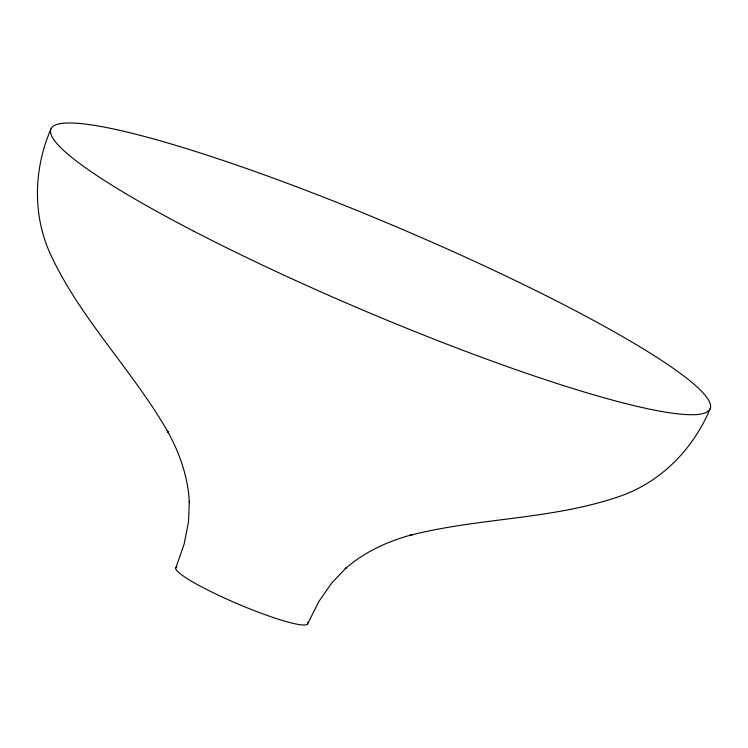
<?xml version="1.0" encoding="UTF-8"?>
<svg xmlns="http://www.w3.org/2000/svg" width="748" height="748" viewBox="0 0 748 748"><rect width="100%" height="100%" fill="white"/><g stroke="black" fill="none" stroke-linecap="round" stroke-linejoin="round"><path stroke-width="1.12" d="M50.929 129.021C33.576 168.898 32.323 215.873 51.051 255.517C81.401 320.172 133.443 371.242 168.571 433.036L167.253 430.624C179.501 452.755 188.197 477.131 189.356 502.572L189.347 501.375L188.468 522.095L184.111 544.198L175.827 567.872M307.671 623.804L318.947 601.392L331.822 582.907L346.109 567.882L345.277 568.723C364.388 551.874 387.969 541.187 412.41 534.624L409.801 535.372C478.664 517.681 551.603 519.748 619.176 496.522C660.746 482.516 693.48 448.791 710.161 408.679M307.484 622.345A71.612 8.976 23 0 1 238.35 604.15A71.612 8.976 23 0 1 176.967 566.975M193.966 231.272A358.049 44.871 23 0 0 709.618 409.708A358.049 44.871 23 0 0 238.06 165.579A358.049 44.871 23 0 0 193.966 231.272"/></g></svg>
